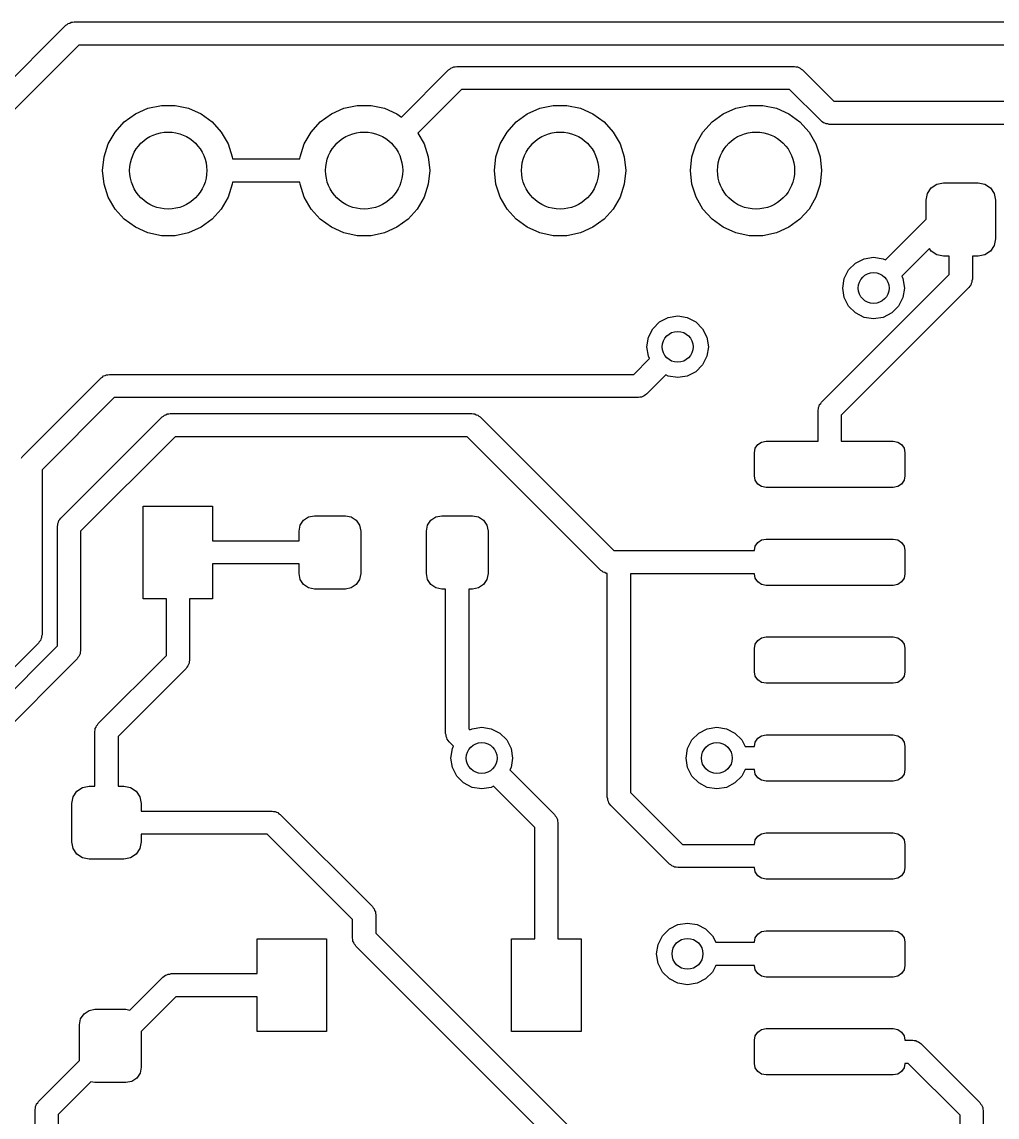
# Model space of a CAD drawing. Extents: x 74 to 208, y -143 to -31.
# Drawn here: x 169.3 to 181.94, y -79.59 to -65.38 of the extents above; entities that cross this region are included whole.
import ezdxf

# ---------------------------------------------------------------- set-up
doc = ezdxf.new("R2010")
doc.units = 0
doc.layers.add('BLACK', color=7, linetype='CONTINUOUS')

msp = doc.modelspace()

# ---------------------------------------------------------------- linework, layer by layer
at = {"layer": 'BLACK', "linetype": 'CONTINUOUS'}
for p, q in [((168.806, -66.4898), (169.87, -65.4259)), ((169.87, -65.4259), (169.887, -65.4161)), ((169.887, -65.4161), (169.901, -65.4021)), ((169.901, -65.4021), (169.92, -65.397)), ((169.92, -65.397), (169.937, -65.3871)), ((169.937, -65.3871), (169.957, -65.3871)), ((169.957, -65.3871), (169.976, -65.382)), ((169.976, -65.382), (186.263, -65.382)), ((170.038, -65.682), (168.953, -66.7665)), ((186.201, -65.682), (170.038, -65.682)), ((174.218, -66.6155), (174.83, -66.0039)), ((174.83, -66.0039), (174.847, -65.9941)), ((174.847, -65.9941), (174.861, -65.9801)), ((174.861, -65.9801), (174.88, -65.975)), ((174.88, -65.975), (174.897, -65.9651)), ((174.897, -65.9651), (174.917, -65.9651)), ((174.917, -65.9651), (174.936, -65.96)), ((174.936, -65.96), (179.313, -65.96)), ((179.313, -65.96), (179.332, -65.9651)), ((179.332, -65.9651), (179.352, -65.9651)), ((179.352, -65.9651), (179.369, -65.975)), ((179.369, -65.975), (179.388, -65.9801)), ((179.388, -65.9801), (179.402, -65.9941)), ((179.402, -65.9941), (179.419, -66.0039)), ((179.419, -66.0039), (179.826, -66.4108)), ((174.998, -66.26), (174.432, -66.8257)), ((179.251, -66.26), (174.998, -66.26)), ((179.658, -66.6669), (179.251, -66.26)), ((170.933, -66.5016), (171.107, -66.4647)), ((171.107, -66.4647), (171.285, -66.4647)), ((171.285, -66.4647), (171.459, -66.5016)), ((173.473, -66.5016), (173.647, -66.4647)), ((173.647, -66.4647), (173.825, -66.4647)), ((173.825, -66.4647), (173.999, -66.5016)), ((176.013, -66.5016), (176.187, -66.4647)), ((176.187, -66.4647), (176.365, -66.4647)), ((176.365, -66.4647), (176.539, -66.5016)), ((178.553, -66.5016), (178.727, -66.4647)), ((178.727, -66.4647), (178.905, -66.4647)), ((178.905, -66.4647), (179.079, -66.5016)), ((179.826, -66.4108), (185.665, -66.4108)), ((170.627, -66.6783), (170.771, -66.5739)), ((170.771, -66.5739), (170.933, -66.5016)), ((171.459, -66.5016), (171.621, -66.5739)), ((171.621, -66.5739), (171.765, -66.6783)), ((173.167, -66.6783), (173.311, -66.5739)), ((173.311, -66.5739), (173.473, -66.5016)), ((173.999, -66.5016), (174.161, -66.5739)), ((174.161, -66.5739), (174.218, -66.6155)), ((175.707, -66.6783), (175.851, -66.5739)), ((175.851, -66.5739), (176.013, -66.5016)), ((176.539, -66.5016), (176.701, -66.5739)), ((176.701, -66.5739), (176.845, -66.6783)), ((178.247, -66.6783), (178.391, -66.5739)), ((178.391, -66.5739), (178.553, -66.5016)), ((179.079, -66.5016), (179.241, -66.5739)), ((179.241, -66.5739), (179.385, -66.6783)), ((170.508, -66.8104), (170.627, -66.6783)), ((171.765, -66.6783), (171.884, -66.8104)), ((173.048, -66.8104), (173.167, -66.6783)), ((175.588, -66.8104), (175.707, -66.6783)), ((176.845, -66.6783), (176.964, -66.8104)), ((178.128, -66.8104), (178.247, -66.6783)), ((179.385, -66.6783), (179.504, -66.8104)), ((179.675, -66.6767), (179.658, -66.6669)), ((179.689, -66.6907), (179.675, -66.6767)), ((179.708, -66.6958), (179.689, -66.6907)), ((179.725, -66.7057), (179.708, -66.6958)), ((179.745, -66.7057), (179.725, -66.7057)), ((179.764, -66.7108), (179.745, -66.7057)), ((185.603, -66.7108), (179.764, -66.7108)), ((170.419, -66.9643), (170.508, -66.8104)), ((171.884, -66.8104), (171.973, -66.9643)), ((172.959, -66.9643), (173.048, -66.8104)), ((174.432, -66.8257), (174.513, -66.9643)), ((175.499, -66.9643), (175.588, -66.8104)), ((176.964, -66.8104), (177.053, -66.9643)), ((178.039, -66.9643), (178.128, -66.8104)), ((179.504, -66.8104), (179.593, -66.9643)), ((170.365, -67.1333), (170.419, -66.9643)), ((171.973, -66.9643), (172.027, -67.1333)), ((172.905, -67.1333), (172.959, -66.9643)), ((174.513, -66.9643), (174.567, -67.1333)), ((175.445, -67.1333), (175.499, -66.9643)), ((177.053, -66.9643), (177.107, -67.1333)), ((177.985, -67.1333), (178.039, -66.9643)), ((179.593, -66.9643), (179.647, -67.1333)), ((170.346, -67.31), (170.365, -67.1333)), ((172.027, -67.1333), (172.03, -67.16)), ((172.03, -67.16), (172.902, -67.16)), ((172.902, -67.16), (172.905, -67.1333)), ((174.567, -67.1333), (174.586, -67.31)), ((175.426, -67.31), (175.445, -67.1333)), ((177.107, -67.1333), (177.126, -67.31)), ((177.966, -67.31), (177.985, -67.1333)), ((179.647, -67.1333), (179.666, -67.31)), ((170.365, -67.4867), (170.346, -67.31)), ((174.586, -67.31), (174.567, -67.4867)), ((175.445, -67.4867), (175.426, -67.31)), ((177.126, -67.31), (177.107, -67.4867)), ((177.985, -67.4867), (177.966, -67.31)), ((179.666, -67.31), (179.647, -67.4867)), ((172.03, -67.46), (172.027, -67.4867)), ((172.902, -67.46), (172.03, -67.46)), ((172.905, -67.4867), (172.902, -67.46)), ((181.159, -67.4871), (181.245, -67.47)), ((181.245, -67.47), (181.695, -67.47)), ((181.695, -67.47), (181.781, -67.4871)), ((170.419, -67.6557), (170.365, -67.4867)), ((172.027, -67.4867), (171.973, -67.6557)), ((172.959, -67.6557), (172.905, -67.4867)), ((174.567, -67.4867), (174.513, -67.6557)), ((175.499, -67.6557), (175.445, -67.4867)), ((177.107, -67.4867), (177.053, -67.6557)), ((178.039, -67.6557), (177.985, -67.4867)), ((179.647, -67.4867), (179.593, -67.6557)), ((181.02, -67.695), (181.037, -67.6089)), ((181.037, -67.6089), (181.086, -67.5359)), ((181.086, -67.5359), (181.159, -67.4871)), ((181.781, -67.4871), (181.854, -67.5359)), ((181.854, -67.5359), (181.903, -67.6089)), ((181.903, -67.6089), (181.92, -67.695)), ((170.508, -67.8096), (170.419, -67.6557)), ((171.973, -67.6557), (171.884, -67.8096)), ((173.048, -67.8096), (172.959, -67.6557)), ((174.513, -67.6557), (174.424, -67.8096)), ((175.588, -67.8096), (175.499, -67.6557)), ((177.053, -67.6557), (176.964, -67.8096)), ((178.128, -67.8096), (178.039, -67.6557)), ((179.593, -67.6557), (179.504, -67.8096)), ((181.02, -67.9419), (181.02, -67.695)), ((181.92, -67.695), (181.92, -68.195)), ((170.627, -67.9417), (170.508, -67.8096)), ((171.884, -67.8096), (171.765, -67.9417)), ((173.167, -67.9417), (173.048, -67.8096)), ((174.424, -67.8096), (174.305, -67.9417)), ((175.707, -67.9417), (175.588, -67.8096)), ((176.964, -67.8096), (176.845, -67.9417)), ((178.247, -67.9417), (178.128, -67.8096)), ((179.504, -67.8096), (179.385, -67.9417)), ((170.771, -68.0461), (170.627, -67.9417)), ((171.765, -67.9417), (171.621, -68.0461)), ((173.311, -68.0461), (173.167, -67.9417)), ((174.305, -67.9417), (174.161, -68.0461)), ((175.851, -68.0461), (175.707, -67.9417)), ((176.845, -67.9417), (176.701, -68.0461)), ((178.391, -68.0461), (178.247, -67.9417)), ((179.385, -67.9417), (179.241, -68.0461)), ((180.493, -68.4687), (181.02, -67.9419)), ((170.933, -68.1184), (170.771, -68.0461)), ((171.107, -68.1553), (170.933, -68.1184)), ((171.285, -68.1553), (171.107, -68.1553)), ((171.459, -68.1184), (171.285, -68.1553)), ((171.621, -68.0461), (171.459, -68.1184)), ((173.473, -68.1184), (173.311, -68.0461)), ((173.647, -68.1553), (173.473, -68.1184)), ((173.825, -68.1553), (173.647, -68.1553)), ((173.999, -68.1184), (173.825, -68.1553)), ((174.161, -68.0461), (173.999, -68.1184)), ((176.013, -68.1184), (175.851, -68.0461)), ((176.187, -68.1553), (176.013, -68.1184)), ((176.365, -68.1553), (176.187, -68.1553)), ((176.539, -68.1184), (176.365, -68.1553)), ((176.701, -68.0461), (176.539, -68.1184)), ((178.553, -68.1184), (178.391, -68.0461)), ((178.727, -68.1553), (178.553, -68.1184)), ((178.905, -68.1553), (178.727, -68.1553)), ((179.079, -68.1184), (178.905, -68.1553)), ((179.241, -68.0461), (179.079, -68.1184)), ((181.064, -68.3218), (180.705, -68.6808)), ((181.086, -68.3541), (181.064, -68.3218)), ((181.903, -68.2811), (181.854, -68.3541)), ((181.92, -68.195), (181.903, -68.2811)), ((180.105, -68.5104), (180.216, -68.4536)), ((180.216, -68.4536), (180.34, -68.434)), ((180.34, -68.434), (180.464, -68.4536)), ((180.464, -68.4536), (180.493, -68.4687)), ((181.159, -68.4029), (181.086, -68.3541)), ((181.245, -68.42), (181.159, -68.4029)), ((181.32, -68.42), (181.245, -68.42)), ((181.32, -68.6579), (181.32, -68.42)), ((181.695, -68.42), (181.62, -68.42)), ((181.62, -68.42), (181.62, -68.72)), ((181.781, -68.4029), (181.695, -68.42)), ((181.854, -68.3541), (181.781, -68.4029)), ((179.96, -68.7104), (180.016, -68.5989)), ((180.016, -68.5989), (180.105, -68.5104)), ((179.664, -70.3139), (181.32, -68.6579)), ((179.94, -68.834), (179.96, -68.7104)), ((180.705, -68.6808), (180.72, -68.7104)), ((180.72, -68.7104), (180.74, -68.834)), ((181.62, -68.72), (181.615, -68.7391)), ((181.615, -68.7391), (181.615, -68.7588)), ((181.576, -68.8261), (179.92, -70.4821)), ((179.96, -68.9576), (179.94, -68.834)), ((180.74, -68.834), (180.72, -68.9576)), ((181.586, -68.809), (181.576, -68.8261)), ((181.6, -68.795), (181.586, -68.809)), ((181.605, -68.7759), (181.6, -68.795)), ((181.615, -68.7588), (181.605, -68.7759)), ((180.016, -69.0691), (179.96, -68.9576)), ((180.72, -68.9576), (180.664, -69.0691)), ((180.105, -69.1576), (180.016, -69.0691)), ((180.216, -69.2144), (180.105, -69.1576)), ((180.575, -69.1576), (180.464, -69.2144)), ((180.664, -69.0691), (180.575, -69.1576)), ((177.476, -69.3609), (177.565, -69.2724)), ((177.565, -69.2724), (177.676, -69.2156)), ((177.676, -69.2156), (177.8, -69.196)), ((177.8, -69.196), (177.924, -69.2156)), ((177.924, -69.2156), (178.035, -69.2724)), ((178.035, -69.2724), (178.124, -69.3609)), ((180.34, -69.234), (180.216, -69.2144)), ((180.464, -69.2144), (180.34, -69.234)), ((177.42, -69.4724), (177.476, -69.3609)), ((178.124, -69.3609), (178.18, -69.4724)), ((177.4, -69.596), (177.42, -69.4724)), ((177.42, -69.7196), (177.4, -69.596)), ((178.18, -69.4724), (178.2, -69.596)), ((178.2, -69.596), (178.18, -69.7196)), ((177.435, -69.7492), (177.42, -69.7196)), ((178.18, -69.7196), (178.124, -69.8311)), ((177.23, -69.954), (177.435, -69.7492)), ((178.124, -69.8311), (178.035, -69.9196)), ((169.303, -71.0224), (170.328, -69.9979)), ((170.328, -69.9979), (170.345, -69.9881)), ((170.345, -69.9881), (170.359, -69.9741)), ((170.359, -69.9741), (170.378, -69.969)), ((170.378, -69.969), (170.395, -69.9591)), ((170.395, -69.9591), (170.415, -69.9591)), ((170.415, -69.9591), (170.434, -69.954)), ((170.434, -69.954), (177.23, -69.954)), ((177.647, -69.9613), (177.398, -70.2101)), ((177.676, -69.9764), (177.647, -69.9613)), ((177.8, -69.996), (177.676, -69.9764)), ((177.924, -69.9764), (177.8, -69.996)), ((178.035, -69.9196), (177.924, -69.9764)), ((170.496, -70.254), (169.56, -71.1906)), ((177.292, -70.254), (170.496, -70.254)), ((177.311, -70.2489), (177.292, -70.254)), ((177.331, -70.2489), (177.311, -70.2489)), ((177.348, -70.239), (177.331, -70.2489)), ((177.367, -70.2339), (177.348, -70.239)), ((177.381, -70.2199), (177.367, -70.2339)), ((177.398, -70.2101), (177.381, -70.2199)), ((179.654, -70.331), (179.664, -70.3139)), ((179.62, -70.42), (179.625, -70.4009)), ((179.62, -70.82), (179.62, -70.42)), ((179.625, -70.3812), (179.635, -70.3641)), ((179.625, -70.4009), (179.625, -70.3812)), ((179.635, -70.3641), (179.64, -70.345)), ((179.64, -70.345), (179.654, -70.331)), ((169.803, -71.8199), (171.117, -70.5059)), ((171.117, -70.5059), (171.134, -70.4961)), ((171.134, -70.4961), (171.148, -70.4821)), ((171.148, -70.4821), (171.167, -70.477)), ((171.167, -70.477), (171.184, -70.4671)), ((171.184, -70.4671), (171.204, -70.4671)), ((171.204, -70.4671), (171.223, -70.462)), ((171.223, -70.462), (175.133, -70.462)), ((175.133, -70.462), (175.152, -70.4671)), ((175.152, -70.4671), (175.172, -70.4671)), ((175.172, -70.4671), (175.189, -70.477)), ((175.189, -70.477), (175.208, -70.4821)), ((175.208, -70.4821), (175.222, -70.4961)), ((175.222, -70.4961), (175.239, -70.5059)), ((175.239, -70.5059), (176.973, -72.24)), ((179.92, -70.4821), (179.92, -70.82)), ((171.285, -70.762), (170.059, -71.9881)), ((175.071, -70.762), (171.285, -70.762)), ((176.805, -72.4961), (175.071, -70.762)), ((178.806, -70.9126), (178.839, -70.8639)), ((178.839, -70.8639), (178.888, -70.8314)), ((178.888, -70.8314), (178.945, -70.82)), ((178.945, -70.82), (179.62, -70.82)), ((179.92, -70.82), (180.595, -70.82)), ((180.595, -70.82), (180.652, -70.8314)), ((180.652, -70.8314), (180.701, -70.8639)), ((180.701, -70.8639), (180.734, -70.9126)), ((169.294, -71.0395), (169.303, -71.0224)), ((178.795, -70.97), (178.806, -70.9126)), ((178.795, -71.27), (178.795, -70.97)), ((180.734, -70.9126), (180.745, -70.97)), ((180.745, -70.97), (180.745, -71.27)), ((169.56, -71.1906), (169.56, -73.3319)), ((178.806, -71.3274), (178.795, -71.27)), ((180.745, -71.27), (180.734, -71.3274)), ((178.839, -71.3761), (178.806, -71.3274)), ((178.888, -71.4086), (178.839, -71.3761)), ((178.945, -71.42), (178.888, -71.4086)), ((180.595, -71.42), (178.945, -71.42)), ((180.652, -71.4086), (180.595, -71.42)), ((180.701, -71.3761), (180.652, -71.4086)), ((180.734, -71.3274), (180.701, -71.3761)), ((170.872, -72.863), (170.872, -71.663)), ((170.872, -71.663), (171.772, -71.663)), ((171.772, -71.663), (171.772, -72.113)), ((169.764, -71.8872), (169.774, -71.8701)), ((169.774, -71.8701), (169.779, -71.851)), ((169.779, -71.851), (169.793, -71.837)), ((169.793, -71.837), (169.803, -71.8199)), ((172.907, -71.9115), (172.951, -71.8466)), ((172.951, -71.8466), (173.015, -71.8032)), ((173.015, -71.8032), (173.092, -71.788)), ((173.092, -71.788), (173.492, -71.788)), ((173.492, -71.788), (173.569, -71.8032)), ((173.569, -71.8032), (173.633, -71.8466)), ((173.633, -71.8466), (173.677, -71.9115)), ((174.557, -71.9115), (174.601, -71.8466)), ((174.601, -71.8466), (174.665, -71.8032)), ((174.665, -71.8032), (174.742, -71.788)), ((174.742, -71.788), (175.142, -71.788)), ((175.142, -71.788), (175.219, -71.8032)), ((175.219, -71.8032), (175.283, -71.8466)), ((175.283, -71.8466), (175.327, -71.9115)), ((169.759, -71.926), (169.764, -71.9069)), ((169.759, -73.4767), (169.759, -71.926)), ((169.764, -71.9069), (169.764, -71.8872)), ((170.059, -71.9881), (170.059, -73.5388)), ((172.892, -71.988), (172.907, -71.9115)), ((172.892, -72.113), (172.892, -71.988)), ((173.677, -71.9115), (173.692, -71.988)), ((173.692, -71.988), (173.692, -72.538)), ((174.542, -71.988), (174.557, -71.9115)), ((174.542, -72.538), (174.542, -71.988)), ((175.327, -71.9115), (175.342, -71.988)), ((175.342, -71.988), (175.342, -72.538)), ((171.772, -72.113), (172.892, -72.113)), ((178.806, -72.1826), (178.839, -72.1339)), ((178.839, -72.1339), (178.888, -72.1014)), ((178.888, -72.1014), (178.945, -72.09)), ((178.945, -72.09), (180.595, -72.09)), ((180.595, -72.09), (180.652, -72.1014)), ((180.652, -72.1014), (180.701, -72.1339)), ((180.701, -72.1339), (180.734, -72.1826)), ((176.973, -72.24), (178.795, -72.24)), ((178.795, -72.24), (178.806, -72.1826)), ((180.734, -72.1826), (180.745, -72.24)), ((180.745, -72.24), (180.745, -72.54)), ((172.892, -72.413), (171.772, -72.413)), ((171.772, -72.413), (171.772, -72.863)), ((172.892, -72.538), (172.892, -72.413)), ((172.907, -72.6145), (172.892, -72.538)), ((173.692, -72.538), (173.677, -72.6145)), ((174.557, -72.6145), (174.542, -72.538)), ((175.342, -72.538), (175.327, -72.6145)), ((176.822, -72.5059), (176.805, -72.4961)), ((176.836, -72.5199), (176.822, -72.5059)), ((176.855, -72.525), (176.836, -72.5199)), ((176.872, -72.5349), (176.855, -72.525)), ((176.888, -72.5349), (176.872, -72.5349)), ((176.888, -75.438), (176.888, -72.5349)), ((178.795, -72.54), (177.188, -72.54)), ((177.188, -72.54), (177.188, -75.3759)), ((178.806, -72.5974), (178.795, -72.54)), ((180.745, -72.54), (180.734, -72.5974)), ((172.951, -72.6794), (172.907, -72.6145)), ((173.015, -72.7228), (172.951, -72.6794)), ((173.092, -72.738), (173.015, -72.7228)), ((173.569, -72.7228), (173.492, -72.738)), ((173.633, -72.6794), (173.569, -72.7228)), ((173.677, -72.6145), (173.633, -72.6794)), ((174.601, -72.6794), (174.557, -72.6145)), ((174.665, -72.7228), (174.601, -72.6794)), ((174.742, -72.738), (174.665, -72.7228)), ((175.219, -72.7228), (175.142, -72.738)), ((175.283, -72.6794), (175.219, -72.7228)), ((175.327, -72.6145), (175.283, -72.6794)), ((178.839, -72.6461), (178.806, -72.5974)), ((178.888, -72.6786), (178.839, -72.6461)), ((178.945, -72.69), (178.888, -72.6786)), ((180.595, -72.69), (178.945, -72.69)), ((180.652, -72.6786), (180.595, -72.69)), ((180.701, -72.6461), (180.652, -72.6786)), ((180.734, -72.5974), (180.701, -72.6461)), ((171.172, -72.863), (170.872, -72.863)), ((171.172, -73.5989), (171.172, -72.863)), ((171.772, -72.863), (171.472, -72.863)), ((171.472, -72.863), (171.472, -73.661)), ((173.492, -72.738), (173.092, -72.738)), ((174.792, -72.738), (174.742, -72.738)), ((174.792, -74.612), (174.792, -72.738)), ((175.142, -72.738), (175.092, -72.738)), ((175.092, -72.738), (175.092, -74.5499)), ((169.516, -73.438), (168.434, -74.5196)), ((169.525, -73.4209), (169.516, -73.438)), ((169.539, -73.4069), (169.525, -73.4209)), ((169.545, -73.3878), (169.539, -73.4069)), ((169.554, -73.3707), (169.545, -73.3878)), ((169.56, -73.3319), (169.554, -73.351)), ((169.554, -73.351), (169.554, -73.3707)), ((178.806, -73.4526), (178.839, -73.4039)), ((178.839, -73.4039), (178.888, -73.3714)), ((178.888, -73.3714), (178.945, -73.36)), ((178.945, -73.36), (180.595, -73.36)), ((180.595, -73.36), (180.652, -73.3714)), ((180.652, -73.3714), (180.701, -73.4039)), ((180.701, -73.4039), (180.734, -73.4526)), ((168.473, -74.763), (169.759, -73.4767)), ((170.054, -73.5776), (170.044, -73.5947)), ((170.059, -73.5388), (170.054, -73.5579)), ((170.054, -73.5579), (170.054, -73.5776)), ((178.795, -73.51), (178.806, -73.4526)), ((178.795, -73.81), (178.795, -73.51)), ((180.734, -73.4526), (180.745, -73.51)), ((180.745, -73.51), (180.745, -73.81)), ((170.015, -73.6449), (168.641, -75.0191)), ((170.025, -73.6278), (170.015, -73.6449)), ((170.039, -73.6138), (170.025, -73.6278)), ((170.044, -73.5947), (170.039, -73.6138)), ((170.29, -74.4807), (171.172, -73.5989)), ((171.457, -73.7169), (171.452, -73.736)), ((171.467, -73.6998), (171.457, -73.7169)), ((171.472, -73.661), (171.467, -73.6801)), ((171.467, -73.6801), (171.467, -73.6998)), ((171.428, -73.7671), (170.546, -74.6489)), ((171.438, -73.75), (171.428, -73.7671)), ((171.452, -73.736), (171.438, -73.75)), ((178.806, -73.8674), (178.795, -73.81)), ((180.745, -73.81), (180.734, -73.8674)), ((178.839, -73.9161), (178.806, -73.8674)), ((178.888, -73.9486), (178.839, -73.9161)), ((178.945, -73.96), (178.888, -73.9486)), ((180.595, -73.96), (178.945, -73.96)), ((180.652, -73.9486), (180.595, -73.96)), ((180.701, -73.9161), (180.652, -73.9486)), ((180.734, -73.8674), (180.701, -73.9161)), ((170.246, -74.5868), (170.251, -74.5677)), ((170.251, -74.548), (170.261, -74.5309)), ((170.251, -74.5677), (170.251, -74.548)), ((170.261, -74.5309), (170.266, -74.5118)), ((170.266, -74.5118), (170.28, -74.4978)), ((170.28, -74.4978), (170.29, -74.4807)), ((175.092, -74.5499), (175.107, -74.5647)), ((175.107, -74.5647), (175.136, -74.5496)), ((175.136, -74.5496), (175.26, -74.53)), ((175.26, -74.53), (175.384, -74.5496)), ((175.384, -74.5496), (175.495, -74.6064)), ((178.073, -74.6064), (178.184, -74.5496)), ((178.184, -74.5496), (178.308, -74.53)), ((178.308, -74.53), (178.432, -74.5496)), ((178.432, -74.5496), (178.543, -74.6064)), ((170.246, -75.2932), (170.246, -74.5868)), ((170.546, -74.6489), (170.546, -75.2932)), ((174.797, -74.6311), (174.792, -74.612)), ((174.797, -74.6508), (174.797, -74.6311)), ((174.807, -74.6679), (174.797, -74.6508)), ((174.812, -74.687), (174.807, -74.6679)), ((174.826, -74.701), (174.812, -74.687)), ((174.836, -74.7181), (174.826, -74.701)), ((174.895, -74.7768), (174.836, -74.7181)), ((175.495, -74.6064), (175.584, -74.6949)), ((175.584, -74.6949), (175.64, -74.8064)), ((177.928, -74.8064), (177.984, -74.6949)), ((177.984, -74.6949), (178.073, -74.6064)), ((178.543, -74.6064), (178.632, -74.6949)), ((178.632, -74.6949), (178.675, -74.78)), ((178.806, -74.7226), (178.839, -74.6739)), ((178.839, -74.6739), (178.888, -74.6414)), ((178.888, -74.6414), (178.945, -74.63)), ((178.945, -74.63), (180.595, -74.63)), ((180.595, -74.63), (180.652, -74.6414)), ((180.652, -74.6414), (180.701, -74.6739)), ((180.701, -74.6739), (180.734, -74.7226)), ((174.86, -74.93), (174.88, -74.8064)), ((174.88, -74.8064), (174.895, -74.7768)), ((175.64, -74.8064), (175.66, -74.93)), ((177.908, -74.93), (177.928, -74.8064)), ((178.675, -74.78), (178.795, -74.78)), ((178.795, -74.78), (178.806, -74.7226)), ((180.734, -74.7226), (180.745, -74.78)), ((180.745, -74.78), (180.745, -75.08)), ((174.88, -75.0536), (174.86, -74.93)), ((175.66, -74.93), (175.64, -75.0536)), ((177.928, -75.0536), (177.908, -74.93)), ((174.936, -75.1651), (174.88, -75.0536)), ((175.64, -75.0536), (175.625, -75.0832)), ((175.625, -75.0832), (176.203, -75.6611)), ((177.984, -75.1651), (177.928, -75.0536)), ((178.675, -75.08), (178.632, -75.1651)), ((178.795, -75.08), (178.675, -75.08)), ((178.806, -75.1374), (178.795, -75.08)), ((178.839, -75.1861), (178.806, -75.1374)), ((180.734, -75.1374), (180.701, -75.1861)), ((180.745, -75.08), (180.734, -75.1374)), ((175.025, -75.2536), (174.936, -75.1651)), ((175.136, -75.3104), (175.025, -75.2536)), ((178.073, -75.2536), (177.984, -75.1651)), ((178.184, -75.3104), (178.073, -75.2536)), ((178.543, -75.2536), (178.432, -75.3104)), ((178.632, -75.1651), (178.543, -75.2536)), ((178.888, -75.2186), (178.839, -75.1861)), ((178.945, -75.23), (178.888, -75.2186)), ((180.595, -75.23), (178.945, -75.23)), ((180.652, -75.2186), (180.595, -75.23)), ((180.701, -75.1861), (180.652, -75.2186)), ((169.963, -75.4321), (170.012, -75.3591)), ((170.012, -75.3591), (170.085, -75.3103)), ((170.085, -75.3103), (170.171, -75.2932)), ((170.171, -75.2932), (170.246, -75.2932)), ((170.546, -75.2932), (170.621, -75.2932)), ((170.621, -75.2932), (170.707, -75.3103)), ((170.707, -75.3103), (170.78, -75.3591)), ((170.78, -75.3591), (170.829, -75.4321)), ((175.26, -75.33), (175.136, -75.3104)), ((175.384, -75.3104), (175.26, -75.33)), ((175.413, -75.2953), (175.384, -75.3104)), ((175.947, -75.8293), (175.413, -75.2953)), ((177.188, -75.3759), (177.862, -76.05)), ((178.308, -75.33), (178.184, -75.3104)), ((178.432, -75.3104), (178.308, -75.33)), ((169.946, -75.5182), (169.963, -75.4321)), ((169.946, -76.0182), (169.946, -75.5182)), ((170.829, -75.4321), (170.846, -75.5182)), ((170.846, -75.5182), (170.846, -75.6182)), ((176.893, -75.4571), (176.888, -75.438)), ((176.893, -75.4768), (176.893, -75.4571)), ((176.903, -75.4939), (176.893, -75.4768)), ((176.908, -75.513), (176.903, -75.4939)), ((176.922, -75.527), (176.908, -75.513)), ((176.932, -75.5441), (176.922, -75.527)), ((177.694, -76.3061), (176.932, -75.5441)), ((170.846, -75.6182), (172.542, -75.6182)), ((172.542, -75.6182), (172.561, -75.6233)), ((172.561, -75.6233), (172.581, -75.6233)), ((172.581, -75.6233), (172.598, -75.6332)), ((172.598, -75.6332), (172.617, -75.6383)), ((172.617, -75.6383), (172.631, -75.6523)), ((172.631, -75.6523), (172.648, -75.6621)), ((172.648, -75.6621), (173.842, -76.8559)), ((176.203, -75.6611), (176.213, -75.6782)), ((176.213, -75.6782), (176.227, -75.6922)), ((176.227, -75.6922), (176.232, -75.7113)), ((176.232, -75.7113), (176.242, -75.7284)), ((175.947, -77.2764), (175.947, -75.8293)), ((176.242, -75.7284), (176.242, -75.7481)), ((176.242, -75.7481), (176.247, -75.7672)), ((176.247, -75.7672), (176.247, -77.2764)), ((172.48, -75.9182), (170.846, -75.9182)), ((170.846, -75.9182), (170.846, -76.0182)), ((173.586, -77.0241), (172.48, -75.9182)), ((178.795, -76.05), (178.806, -75.9926)), ((178.806, -75.9926), (178.839, -75.9439)), ((178.839, -75.9439), (178.888, -75.9114)), ((178.888, -75.9114), (178.945, -75.9)), ((178.945, -75.9), (180.595, -75.9)), ((180.595, -75.9), (180.652, -75.9114)), ((180.652, -75.9114), (180.701, -75.9439)), ((180.701, -75.9439), (180.734, -75.9926)), ((180.734, -75.9926), (180.745, -76.05)), ((169.963, -76.1043), (169.946, -76.0182)), ((170.012, -76.1773), (169.963, -76.1043)), ((170.829, -76.1043), (170.78, -76.1773)), ((170.846, -76.0182), (170.829, -76.1043)), ((177.862, -76.05), (178.795, -76.05)), ((180.745, -76.05), (180.745, -76.35)), ((170.085, -76.2261), (170.012, -76.1773)), ((170.171, -76.2432), (170.085, -76.2261)), ((170.621, -76.2432), (170.171, -76.2432)), ((170.707, -76.2261), (170.621, -76.2432)), ((170.78, -76.1773), (170.707, -76.2261)), ((177.711, -76.3159), (177.694, -76.3061)), ((177.725, -76.3299), (177.711, -76.3159)), ((177.744, -76.335), (177.725, -76.3299)), ((177.761, -76.3449), (177.744, -76.335)), ((177.781, -76.3449), (177.761, -76.3449)), ((177.8, -76.35), (177.781, -76.3449)), ((178.795, -76.35), (177.8, -76.35)), ((178.806, -76.4074), (178.795, -76.35)), ((178.839, -76.4561), (178.806, -76.4074)), ((180.734, -76.4074), (180.701, -76.4561)), ((180.745, -76.35), (180.734, -76.4074)), ((178.888, -76.4886), (178.839, -76.4561)), ((178.945, -76.5), (178.888, -76.4886)), ((180.595, -76.5), (178.945, -76.5)), ((180.652, -76.4886), (180.595, -76.5)), ((180.701, -76.4561), (180.652, -76.4886)), ((173.842, -76.8559), (173.852, -76.873)), ((173.852, -76.873), (173.866, -76.887)), ((173.866, -76.887), (173.871, -76.9061)), ((173.871, -76.9061), (173.881, -76.9232)), ((173.881, -76.9232), (173.881, -76.9429)), ((173.881, -76.9429), (173.886, -76.962)), ((173.886, -76.962), (173.886, -77.2031)), ((173.586, -77.2652), (173.586, -77.0241)), ((177.692, -77.1464), (177.803, -77.0896)), ((177.803, -77.0896), (177.927, -77.07)), ((177.927, -77.07), (178.051, -77.0896)), ((178.051, -77.0896), (178.162, -77.1464)), ((173.591, -77.2843), (173.586, -77.2652)), ((173.886, -77.2031), (176.543, -79.86)), ((177.547, -77.3464), (177.603, -77.2349)), ((177.603, -77.2349), (177.692, -77.1464)), ((178.162, -77.1464), (178.251, -77.2349)), ((178.251, -77.2349), (178.294, -77.32)), ((178.795, -77.32), (178.806, -77.2626)), ((178.806, -77.2626), (178.839, -77.2139)), ((178.839, -77.2139), (178.888, -77.1814)), ((178.888, -77.1814), (178.945, -77.17)), ((178.945, -77.17), (180.595, -77.17)), ((180.595, -77.17), (180.652, -77.1814)), ((180.652, -77.1814), (180.701, -77.2139)), ((180.701, -77.2139), (180.734, -77.2626)), ((180.734, -77.2626), (180.745, -77.32)), ((172.347, -77.7264), (172.347, -77.2764)), ((172.347, -77.2764), (173.247, -77.2764)), ((173.247, -77.2764), (173.247, -78.4764)), ((173.591, -77.304), (173.591, -77.2843)), ((173.601, -77.3211), (173.591, -77.304)), ((173.606, -77.3402), (173.601, -77.3211)), ((173.62, -77.3542), (173.606, -77.3402)), ((173.63, -77.3713), (173.62, -77.3542)), ((176.375, -80.1161), (173.63, -77.3713)), ((175.647, -78.4764), (175.647, -77.2764)), ((175.647, -77.2764), (175.947, -77.2764)), ((176.247, -77.2764), (176.547, -77.2764)), ((176.547, -77.2764), (176.547, -78.4764)), ((177.527, -77.47), (177.547, -77.3464)), ((178.294, -77.32), (178.795, -77.32)), ((180.745, -77.32), (180.745, -77.62)), ((177.547, -77.5936), (177.527, -77.47)), ((177.603, -77.7051), (177.547, -77.5936)), ((178.294, -77.62), (178.251, -77.7051)), ((178.795, -77.62), (178.294, -77.62)), ((178.806, -77.6774), (178.795, -77.62)), ((178.839, -77.7261), (178.806, -77.6774)), ((180.734, -77.6774), (180.701, -77.7261)), ((180.745, -77.62), (180.734, -77.6774)), ((170.699, -78.1992), (171.128, -77.7703)), ((171.128, -77.7703), (171.145, -77.7605)), ((171.145, -77.7605), (171.159, -77.7465)), ((171.159, -77.7465), (171.178, -77.7414)), ((171.178, -77.7414), (171.195, -77.7315)), ((171.195, -77.7315), (171.215, -77.7315)), ((171.215, -77.7315), (171.234, -77.7264)), ((171.234, -77.7264), (172.347, -77.7264)), ((177.692, -77.7936), (177.603, -77.7051)), ((177.803, -77.8504), (177.692, -77.7936)), ((178.162, -77.7936), (178.051, -77.8504)), ((178.251, -77.7051), (178.162, -77.7936)), ((178.888, -77.7586), (178.839, -77.7261)), ((178.945, -77.77), (178.888, -77.7586)), ((180.595, -77.77), (178.945, -77.77)), ((180.652, -77.7586), (180.595, -77.77)), ((180.701, -77.7261), (180.652, -77.7586)), ((177.927, -77.87), (177.803, -77.8504)), ((178.051, -77.8504), (177.927, -77.87)), ((171.296, -78.0264), (170.846, -78.4759)), ((172.347, -78.0264), (171.296, -78.0264)), ((172.347, -78.4764), (172.347, -78.0264)), ((170.061, -78.3123), (170.105, -78.2474)), ((170.105, -78.2474), (170.17, -78.204)), ((170.17, -78.204), (170.246, -78.1888)), ((170.246, -78.1888), (170.646, -78.1888)), ((170.646, -78.1888), (170.699, -78.1992)), ((170.046, -78.3888), (170.061, -78.3123)), ((170.046, -78.8517), (170.046, -78.3888)), ((170.846, -78.4759), (170.846, -78.9388)), ((173.247, -78.4764), (172.347, -78.4764)), ((176.547, -78.4764), (175.647, -78.4764)), ((178.795, -78.59), (178.806, -78.5326)), ((178.806, -78.5326), (178.839, -78.4839)), ((178.839, -78.4839), (178.888, -78.4514)), ((178.888, -78.4514), (178.945, -78.44)), ((178.945, -78.44), (180.595, -78.44)), ((180.595, -78.44), (180.652, -78.4514)), ((180.652, -78.4514), (180.701, -78.4839)), ((180.701, -78.4839), (180.734, -78.5326)), ((180.734, -78.5326), (180.745, -78.59)), ((178.795, -78.89), (178.795, -78.59)), ((180.745, -78.59), (180.848, -78.59)), ((180.848, -78.59), (180.867, -78.5951)), ((180.867, -78.5951), (180.887, -78.5951)), ((180.887, -78.5951), (180.904, -78.605)), ((180.904, -78.605), (180.923, -78.6101)), ((180.923, -78.6101), (180.937, -78.6241)), ((180.937, -78.6241), (180.954, -78.6339)), ((180.954, -78.6339), (181.716, -79.3959)), ((169.514, -79.3839), (170.046, -78.8517)), ((170.846, -78.9388), (170.831, -79.0153)), ((178.806, -78.9474), (178.795, -78.89)), ((178.839, -78.9961), (178.806, -78.9474)), ((180.734, -78.9474), (180.701, -78.9961)), ((180.745, -78.89), (180.734, -78.9474)), ((180.786, -78.89), (180.745, -78.89)), ((181.46, -79.5641), (180.786, -78.89)), ((170.788, -79.0802), (170.723, -79.1236)), ((170.831, -79.0153), (170.788, -79.0802)), ((178.888, -79.0286), (178.839, -78.9961)), ((178.945, -79.04), (178.888, -79.0286)), ((180.595, -79.04), (178.945, -79.04)), ((180.652, -79.0286), (180.595, -79.04)), ((180.701, -78.9961), (180.652, -79.0286)), ((170.194, -79.1284), (169.77, -79.5521)), ((170.246, -79.1388), (170.194, -79.1284)), ((170.646, -79.1388), (170.246, -79.1388)), ((170.723, -79.1236), (170.646, -79.1388)), ((169.49, -79.415), (169.504, -79.401)), ((169.504, -79.401), (169.514, -79.3839)), ((181.716, -79.3959), (181.726, -79.413)), ((169.47, -79.49), (169.475, -79.4709)), ((169.47, -82.7774), (169.47, -79.49)), ((169.475, -79.4512), (169.485, -79.4341)), ((169.475, -79.4709), (169.475, -79.4512)), ((169.485, -79.4341), (169.49, -79.415)), ((181.726, -79.413), (181.74, -79.427)), ((181.74, -79.427), (181.745, -79.4461)), ((181.745, -79.4461), (181.755, -79.4632)), ((181.755, -79.4632), (181.755, -79.4829)), ((181.755, -79.4829), (181.76, -79.502)), ((181.76, -79.502), (181.76, -80.0216)), ((169.77, -79.5521), (169.77, -82.7153)), ((181.46, -79.9595), (181.46, -79.5641))]:
    msp.add_line(p, q, dxfattribs=at)
at = {"layer": 'BLACK'}
for centre, radius in [((171.196, -67.31), 0.5), ((173.736, -67.31), 0.5), ((176.276, -67.31), 0.5), ((178.816, -67.31), 0.5), ((180.34, -68.834), 0.2), ((177.8, -69.596), 0.2), ((175.26, -74.93), 0.2), ((178.308, -74.93), 0.2), ((177.927, -77.47), 0.2)]:
    msp.add_circle(centre, radius, dxfattribs=at)

doc.saveas('drawing.dxf')
